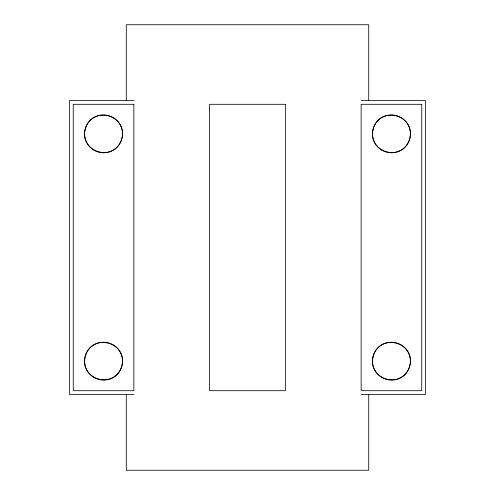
<?xml version="1.0" encoding="UTF-8"?>
<svg xmlns="http://www.w3.org/2000/svg" width="495" height="495" viewBox="0 0 495 495"><rect width="100%" height="100%" fill="white"/><g stroke="black" fill="none" stroke-linecap="round" stroke-linejoin="round"><path stroke-width="0.74" d="M133.854 100.516L69.448 100.516L69.448 394.484L133.854 394.484M361.146 100.516L425.552 100.516L425.552 394.484L361.146 394.484M368.726 100.547L368.726 24.75L126.275 24.75L126.275 100.547M368.726 394.453L368.726 470.25L126.275 470.25L126.275 394.453M85.251 128.948C79.126 152.924 115.156 162.577 121.844 138.755C127.964 114.784 91.934 105.132 85.251 128.948M85.251 356.245C79.126 380.216 115.156 389.868 121.844 366.053C127.964 342.076 91.934 332.423 85.251 356.245M373.156 128.948C367.036 152.924 403.066 162.577 409.749 138.755C415.874 114.784 379.844 105.132 373.156 128.948M373.156 356.245C367.036 380.216 403.066 389.868 409.749 366.053C415.874 342.076 379.844 332.423 373.156 356.245M133.854 104.303L73.241 104.303L73.241 390.697L133.854 390.697L133.854 104.303M285.38 104.303L209.62 104.303L209.62 390.697L285.38 390.697L285.38 104.303M421.759 104.303L361.146 104.303L361.146 390.697L421.759 390.697L421.759 104.303M94.075 150.257A18.94 18.94 0 0 0 122.488 133.854A18.94 18.94 0 0 0 94.075 117.451A18.94 18.94 0 0 0 94.075 150.257M94.075 377.549A18.94 18.94 0 0 0 122.488 361.146A18.94 18.94 0 0 0 94.075 344.743A18.94 18.94 0 0 0 94.075 377.549M381.985 150.257A18.94 18.94 0 0 0 410.398 133.854A18.94 18.94 0 0 0 381.985 117.451A18.94 18.94 0 0 0 381.985 150.257M381.985 377.549A18.94 18.94 0 0 0 410.398 361.146A18.94 18.94 0 0 0 381.985 344.743A18.94 18.94 0 0 0 381.985 377.549"/></g></svg>
